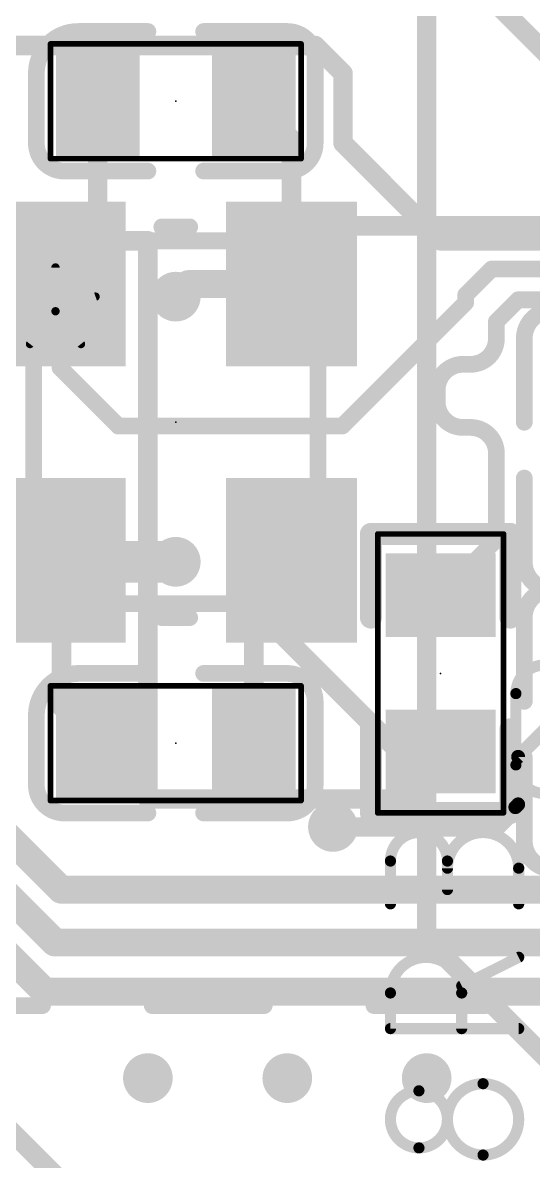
# Model space of a CAD drawing. Extents: x -5 to 103, y -6 to 58.
# Drawn here: x 77.6 to 82.25, y 20.83 to 31.19 of the extents above; entities that cross this region are included whole.
import ezdxf

# ---------------------------------------------------------------- set-up
doc = ezdxf.new("R2010")
doc.units = 0
for name, color, linetype in [('1', 12, 'CONTINUOUS'), ('16', 132, 'CONTINUOUS'), ('18', 110, 'CONTINUOUS'), ('21', 40, 'CONTINUOUS'), ('23', 53, 'CONTINUOUS'), ('25', 40, 'CONTINUOUS'), ('39', 12, 'CONTINUOUS'), ('51', 254, 'CONTINUOUS')]:
    doc.layers.add(name, color=color, linetype=linetype)

# ---------------------------------------------------------------- blocks, each defined once
blk = doc.blocks.new('RECT')
blk.add_solid([(-0.5, -0.5), (0.5, -0.5), (-0.5, 0.5), (0.5, 0.5)])
blk = doc.blocks.new('ROUNDV')
at = {"const_width": 0.5}
blk.add_lwpolyline([(0, -0.25, 1), (0, 0.25, 1), (0, -0.25)], format="xyb", dxfattribs=at)

msp = doc.modelspace()

# ---------------------------------------------------------------- linework, layer by layer
at = {"layer": '1'}
for points, const_width in [([(81.28, 22.86), (81.28, 31.75)], 0.1778), ([(81.788, 31.496), (83.566, 29.718)], 0.1778), ([(80.264, 30.988), (75.184, 30.988)], 0.1778), ([(80.518, 30.734), (80.264, 30.988)], 0.1778), ([(80.518, 30.099), (80.518, 30.734)], 0.1778), ([(78.2828, 30.48), (78.2828, 29.1592)], 0.1778), ([(79.7052, 30.48), (80.0481, 30.1371)], 0.1778), ([(80.0481, 30.1371), (80.0481, 28.8163)], 0.1778), ([(81.407, 29.21), (80.518, 30.099)], 0.1778), ([(80.5402, 29.3465), (80.01, 28.8163)], 0.1778), ([(82.931, 29.3465), (80.5402, 29.3465)], 0.1778), ([(78.2828, 29.1592), (77.9399, 28.8163)], 0.1778), ([(83.439, 29.21), (81.407, 29.21)], 0.1778), ([(81.8699, 28.9528), (81.6356, 28.7185)], 0.1524), ([(83.4841, 28.9528), (81.8699, 28.9528)], 0.1524), ([(78.994, 28.702), (79.1083, 28.8163)], 0.254), ([(79.1083, 28.8163), (80.01, 28.8163)], 0.254), ([(80.01, 28.8163), (80.0481, 28.8163)], 0.254), ([(77.9399, 28.0543), (77.9399, 28.8163)], 0.1524), ([(80.5107, 27.5241), (81.6356, 28.649)], 0.1524), ([(81.6356, 28.7185), (81.6356, 28.649)], 0.1524), ([(82.1126, 28.6734), (81.915, 28.4758)], 0.1524), ([(83.3684, 28.6734), (82.1126, 28.6734)], 0.1524), ([(81.915, 28.321), (81.915, 28.4758)], 0.1524), ([(78.4701, 27.5241), (77.9399, 28.0543)], 0.1524), ([(81.6107, 28.0861), (81.6801, 28.0861)], 0.1524), ([(81.3757, 27.7467), (81.3757, 27.8511)], 0.1524), ([(80.5107, 27.5241), (78.4701, 27.5241)], 0.1524), ([(81.6801, 27.5117), (81.6107, 27.5117)], 0.1524), ([(81.915, 26.4922), (81.915, 27.2768)], 0.1524), ([(81.407, 25.9842), (81.915, 26.4922)], 0.1524), ([(77.9526, 26.289), (77.9399, 26.3017)], 0.381), ([(78.994, 26.289), (77.9526, 26.289)], 0.381), ([(77.9526, 24.9682), (77.9526, 26.289)], 0.1778), ([(79.7052, 25.9588), (80.0481, 26.3017)], 0.1778), ([(79.944, 26.1976), (80.0481, 26.3017)], 0.2032), ([(79.944, 25.6438), (79.944, 26.1976)], 0.1778), ([(79.7052, 24.638), (79.7052, 25.9588)], 0.1778), ([(81.026, 24.5618), (79.944, 25.6438)], 0.1778), ([(82.1131, 24.5137), (82.804, 25.2046)], 0.127), ([(78.2828, 24.638), (77.9526, 24.9682)], 0.1778), ([(81.407, 24.5618), (81.026, 24.5618)], 0.1778), ([(82.1131, 24.0812), (82.1131, 24.5137)], 0.127), ([(81.9079, 23.876), (82.0877, 24.0558)], 0.1778), ([(82.0877, 24.0558), (82.1131, 24.0812)], 0.127), ([(80.4257, 23.876), (81.9079, 23.876)], 0.1778), ([(83.82, 20.32), (81.28, 22.86)], 0.1778)]:
    msp.add_lwpolyline(points, dxfattribs=dict(at, const_width=const_width))
for points, const_width in [([(80.2954, 31.0194, 1), (80.2326, 30.9566)], 0.0889), ([(80.264, 30.9436, 1), (80.264, 31.0325)], 0.0889), ([(80.5624, 30.734, 1), (80.4736, 30.734)], 0.0889), ([(80.4866, 30.7026, 1), (80.5494, 30.7654)], 0.0889), ([(78.3273, 30.48, 1), (78.2384, 30.48)], 0.0889), ([(79.7366, 30.5114, 1), (79.6738, 30.4486)], 0.0889), ([(80.0926, 30.1371, 1), (80.0037, 30.1371)], 0.0889), ([(80.0167, 30.1057, 1), (80.0795, 30.1685)], 0.0889), ([(80.5494, 30.1304, 1), (80.4866, 30.0676)], 0.0889), ([(80.4736, 30.099, 1), (80.5624, 30.099)], 0.0889), ([(80.5402, 29.391, 1), (80.5402, 29.3021)], 0.0889), ([(80.5716, 29.3151, 1), (80.5088, 29.3779)], 0.0889), ([(78.3142, 29.1278, 1), (78.2514, 29.1906)], 0.0889), ([(81.407, 29.2545, 1), (81.407, 29.1655)], 0.0889), ([(81.3756, 29.1786, 1), (81.4384, 29.2414)], 0.0889), ([(78.2384, 29.1592, 1), (78.3273, 29.1592)], 0.0889), ([(81.8699, 28.9909, 1), (81.8699, 28.9147)], 0.0762), ([(81.8968, 28.9259, 1), (81.8429, 28.9797)], 0.0762), ([(79.1083, 28.8798, 1), (79.1083, 28.7528)], 0.127), ([(79.1532, 28.7714, 1), (79.0634, 28.8612)], 0.127), ([(80.01, 28.8798, 1), (80.01, 28.7528)], 0.127), ([(80.01, 28.7528, 1), (80.01, 28.8798)], 0.127), ([(80.0481, 28.7528, 1), (80.0481, 28.8798)], 0.127), ([(77.9085, 28.8477, 1), (77.9713, 28.7849)], 0.0889), ([(77.978, 28.8163, 1), (77.9018, 28.8163)], 0.0762), ([(78.9491, 28.7469, 1), (79.0389, 28.6571)], 0.127), ([(79.9786, 28.8477, 1), (80.0414, 28.7849)], 0.0889), ([(80.0037, 28.8163, 1), (80.0926, 28.8163)], 0.0889), ([(81.6737, 28.7185, 1), (81.5975, 28.7185)], 0.0762), ([(81.6087, 28.7455, 1), (81.6625, 28.6916)], 0.0762), ([(81.6625, 28.6221, 1), (81.6087, 28.676)], 0.0762), ([(82.1126, 28.7115, 1), (82.1126, 28.6353)], 0.0762), ([(82.1395, 28.6465, 1), (82.0857, 28.7003)], 0.0762), ([(81.5975, 28.649, 1), (81.6737, 28.649)], 0.0762), ([(81.9531, 28.4758, 1), (81.8769, 28.4758)], 0.0762), ([(81.8881, 28.5027, 1), (81.9419, 28.4489)], 0.0762), ([(81.6801, 28.0861, 0.4142), (81.915, 28.321)], 0.1524), ([(81.9531, 28.321, 1), (81.8769, 28.321)], 0.0762), ([(81.8769, 28.321, 1), (81.9531, 28.321)], 0.0762), ([(77.9018, 28.0543, 1), (77.978, 28.0543)], 0.0762), ([(77.9668, 28.0812, 1), (77.913, 28.0274)], 0.0762), ([(81.6107, 28.0861, 0.4142), (81.3757, 27.8511)], 0.1524), ([(81.6107, 28.1242, 1), (81.6107, 28.048)], 0.0762), ([(81.6107, 28.048, 1), (81.6107, 28.1242)], 0.0762), ([(81.6801, 28.1242, 1), (81.6801, 28.048)], 0.0762), ([(81.6801, 28.048, 1), (81.6801, 28.1242)], 0.0762), ([(81.4138, 27.8511, 1), (81.3376, 27.8511)], 0.0762), ([(81.3376, 27.8511, 1), (81.4138, 27.8511)], 0.0762), ([(81.3757, 27.7467, 0.4142), (81.6107, 27.5117)], 0.1524), ([(81.4138, 27.7467, 1), (81.3376, 27.7467)], 0.0762), ([(81.3376, 27.7467, 1), (81.4138, 27.7467)], 0.0762), ([(78.4701, 27.5622, 1), (78.4701, 27.486)], 0.0762), ([(78.4432, 27.4972, 1), (78.497, 27.551)], 0.0762), ([(80.4837, 27.551, 1), (80.5376, 27.4972)], 0.0762), ([(80.5107, 27.486, 1), (80.5107, 27.5622)], 0.0762), ([(81.6107, 27.5498, 1), (81.6107, 27.4736)], 0.0762), ([(81.6107, 27.4736, 1), (81.6107, 27.5498)], 0.0762), ([(81.915, 27.2768, 0.4142), (81.6801, 27.5117)], 0.1524), ([(81.6801, 27.5498, 1), (81.6801, 27.4736)], 0.0762), ([(81.6801, 27.4736, 1), (81.6801, 27.5498)], 0.0762), ([(81.9531, 27.2768, 1), (81.8769, 27.2768)], 0.0762), ([(81.8769, 27.2768, 1), (81.9531, 27.2768)], 0.0762), ([(81.8769, 26.4922, 1), (81.9531, 26.4922)], 0.0762), ([(81.9419, 26.4653, 1), (81.8881, 26.5191)], 0.0762), ([(78.0073, 26.3691, 1), (77.8725, 26.2343)], 0.1905), ([(77.9526, 26.3843, 1), (77.9526, 26.1938)], 0.1905), ([(77.8852, 26.2216, 1), (78.02, 26.3564)], 0.1905), ([(78.994, 26.1938, 1), (78.994, 26.3843)], 0.1905), ([(77.9971, 26.289, 1), (77.9082, 26.289)], 0.0889), ([(80.084, 26.2658, 1), (80.0122, 26.3376)], 0.1016), ([(80.0795, 26.2703, 1), (80.0167, 26.3331)], 0.0889), ([(79.9081, 26.2335, 1), (79.9799, 26.1617)], 0.1016), ([(79.9885, 26.1976, 1), (79.8996, 26.1976)], 0.0889), ([(79.7497, 25.9588, 1), (79.6608, 25.9588)], 0.0889), ([(79.6738, 25.9902, 1), (79.7366, 25.9274)], 0.0889), ([(81.3801, 26.0111, 1), (81.4339, 25.9573)], 0.0762), ([(79.9754, 25.6752, 1), (79.9126, 25.6124)], 0.0889), ([(79.8996, 25.6438, 1), (79.9885, 25.6438)], 0.0889), ([(77.984, 24.9996, 1), (77.9212, 24.9368)], 0.0889), ([(77.9082, 24.9682, 1), (77.9971, 24.9682)], 0.0889), ([(78.2514, 24.6066, 1), (78.3142, 24.6694)], 0.0889), ([(79.6608, 24.638, 1), (79.7497, 24.638)], 0.0889), ([(81.026, 24.6063, 1), (81.026, 24.5174)], 0.0889), ([(80.9946, 24.5304, 1), (81.0574, 24.5932)], 0.0889), ([(81.407, 24.5174, 1), (81.407, 24.6063)], 0.0889), ([(82.1449, 24.5137, 1), (82.0814, 24.5137)], 0.0635), ([(82.0907, 24.5362, 1), (82.1356, 24.4913)], 0.0635), ([(82.1191, 24.0244, 1), (82.0563, 24.0872)], 0.0889), ([(82.1356, 24.0588, 1), (82.0907, 24.1037)], 0.0635), ([(82.0653, 24.0783, 1), (82.1102, 24.0334)], 0.0635), ([(82.0814, 24.0812, 1), (82.1449, 24.0812)], 0.0635), ([(80.4257, 23.9205, 1), (80.4257, 23.8316)], 0.0889), ([(81.8765, 23.9074, 1), (81.9393, 23.8446)], 0.0889), ([(81.9079, 23.8316, 1), (81.9079, 23.9205)], 0.0889), ([(81.3114, 22.8914, 1), (81.2486, 22.8286)], 0.0889), ([(81.2356, 22.86, 1), (81.3244, 22.86)], 0.0889)]:
    msp.add_lwpolyline(points, format="xyb", dxfattribs=dict(at, const_width=const_width))
at = {"layer": '16'}
for points, const_width in [([(81.28, 33.02), (81.28, 24.13)], 0.1778), ([(78.74, 29.21), (73.66, 29.21)], 0.1778), ([(78.74, 24.13), (78.74, 29.21)], 0.1778), ([(75.438, 25.2784), (77.8918, 22.8246)], 0.254), ([(75.057, 25.1206), (77.8002, 22.3774)], 0.254), ([(76.7334, 24.5218), (77.9504, 23.3048)], 0.254), ([(81.28, 24.13), (78.74, 24.13)], 0.1778), ([(77.9504, 23.3048), (82.8546, 23.3048)], 0.254), ([(80.3141, 18.288), (75.3611, 23.241)], 0.1778), ([(77.8918, 22.8246), (83.1938, 22.8246)], 0.254), ([(77.8002, 22.3774), (83.566, 22.3774)], 0.254)]:
    msp.add_lwpolyline(points, dxfattribs=dict(at, const_width=const_width))
for points, const_width in [([(78.7845, 29.21, 1), (78.6956, 29.21)], 0.0889), ([(78.74, 29.1655, 1), (78.74, 29.2545)], 0.0889), ([(78.74, 24.1745, 1), (78.74, 24.0856)], 0.0889), ([(78.6956, 24.13, 1), (78.7845, 24.13)], 0.0889), ([(81.2356, 24.13, 1), (81.3244, 24.13)], 0.0889), ([(81.28, 24.0856, 1), (81.28, 24.1745)], 0.0889), ([(77.9504, 23.3683, 1), (77.9504, 23.2413)], 0.127), ([(77.9055, 23.2599, 1), (77.9953, 23.3497)], 0.127), ([(77.8918, 22.8881, 1), (77.8918, 22.7611)], 0.127), ([(77.8469, 22.7797, 1), (77.9367, 22.8695)], 0.127), ([(77.8002, 22.4409, 1), (77.8002, 22.3139)], 0.127), ([(77.7553, 22.3325, 1), (77.8451, 22.4223)], 0.127)]:
    msp.add_lwpolyline(points, format="xyb", dxfattribs=dict(at, const_width=const_width))
at = {"layer": '21'}
for points, const_width in [([(78.105, 31.115, 0.4142), (77.724, 30.734)], 0.1524), ([(78.105, 31.1531, 1), (78.105, 31.0769)], 0.0762), ([(78.105, 31.0769, 1), (78.105, 31.1531)], 0.0762), ([(78.74, 31.0769, 1), (78.74, 31.1531)], 0.0762), ([(79.248, 31.1531, 1), (79.248, 31.0769)], 0.0762), ([(80.264, 30.861, 0.4142), (80.01, 31.115)], 0.1524), ([(80.01, 31.1531, 1), (80.01, 31.0769)], 0.0762), ([(80.01, 31.0769, 1), (80.01, 31.1531)], 0.0762), ([(80.3021, 30.861, 1), (80.2259, 30.861)], 0.0762), ([(80.2259, 30.861, 1), (80.3021, 30.861)], 0.0762), ([(77.7621, 30.734, 1), (77.6859, 30.734)], 0.0762), ([(77.6859, 30.734, 1), (77.7621, 30.734)], 0.0762), ([(77.724, 30.099, 0.4142), (77.978, 29.845)], 0.1524), ([(77.7621, 30.099, 1), (77.6859, 30.099)], 0.0762), ([(80.01, 29.845, 0.4142), (80.264, 30.099)], 0.1524), ([(80.3021, 30.099, 1), (80.2259, 30.099)], 0.0762), ([(77.6859, 30.099, 1), (77.7621, 30.099)], 0.0762), ([(80.2259, 30.099, 1), (80.3021, 30.099)], 0.0762), ([(77.978, 29.8831, 1), (77.978, 29.8069)], 0.0762), ([(77.978, 29.8069, 1), (77.978, 29.8831)], 0.0762), ([(78.74, 29.8069, 1), (78.74, 29.8831)], 0.0762), ([(79.248, 29.8831, 1), (79.248, 29.8069)], 0.0762), ([(80.01, 29.8831, 1), (80.01, 29.8069)], 0.0762), ([(80.01, 29.8069, 1), (80.01, 29.8831)], 0.0762), ([(78.867, 29.3751, 1), (78.867, 29.2989)], 0.0762), ([(79.121, 29.2989, 1), (79.121, 29.3751)], 0.0762), ([(82.423, 28.575, 0.4142), (82.169, 28.321)], 0.1524), ([(82.2071, 28.321, 1), (82.1309, 28.321)], 0.0762), ([(82.1309, 28.321, 1), (82.2071, 28.321)], 0.0762), ([(82.1309, 27.559, 1), (82.2071, 27.559)], 0.0762), ([(82.2071, 27.051, 1), (82.1309, 27.051)], 0.0762), ([(80.772, 26.593, 1), (80.772, 26.493)], 0.1), ([(80.822, 26.543, 1), (80.722, 26.543)], 0.1), ([(82.092, 26.543, 1), (81.992, 26.543)], 0.1), ([(82.042, 26.493, 1), (82.042, 26.593)], 0.1), ([(82.169, 26.289, 0.4142), (82.423, 26.035)], 0.1524), ([(82.2071, 26.289, 1), (82.1309, 26.289)], 0.0762), ([(82.1309, 26.289, 1), (82.2071, 26.289)], 0.0762), ([(82.423, 26.035, 0.4142), (82.169, 25.781)], 0.1524), ([(78.867, 25.8191, 1), (78.867, 25.7429)], 0.0762), ([(79.121, 25.7429, 1), (79.121, 25.8191)], 0.0762), ([(80.722, 25.781, 1), (80.822, 25.781)], 0.1), ([(81.992, 25.781, 1), (82.092, 25.781)], 0.1), ([(82.2071, 25.781, 1), (82.1309, 25.781)], 0.0762), ([(82.1309, 25.781, 1), (82.2071, 25.781)], 0.0762), ([(78.105, 25.273, 0.4142), (77.724, 24.892)], 0.1524), ([(78.105, 25.3111, 1), (78.105, 25.2349)], 0.0762), ([(78.105, 25.2349, 1), (78.105, 25.3111)], 0.0762), ([(78.74, 25.2349, 1), (78.74, 25.3111)], 0.0762), ([(79.248, 25.3111, 1), (79.248, 25.2349)], 0.0762), ([(80.264, 25.019, 0.4142), (80.01, 25.273)], 0.1524), ([(80.01, 25.3111, 1), (80.01, 25.2349)], 0.0762), ([(80.01, 25.2349, 1), (80.01, 25.3111)], 0.0762), ([(80.3021, 25.019, 1), (80.2259, 25.019)], 0.0762), ([(80.2259, 25.019, 1), (80.3021, 25.019)], 0.0762), ([(82.1309, 25.019, 1), (82.2071, 25.019)], 0.0762), ([(77.7621, 24.892, 1), (77.6859, 24.892)], 0.0762), ([(77.6859, 24.892, 1), (77.7621, 24.892)], 0.0762), ([(80.822, 24.765, 1), (80.722, 24.765)], 0.1), ([(82.092, 24.765, 1), (81.992, 24.765)], 0.1), ([(82.2071, 24.511, 1), (82.1309, 24.511)], 0.0762), ([(77.724, 24.257, 0.4142), (77.978, 24.003)], 0.1524), ([(77.7621, 24.257, 1), (77.6859, 24.257)], 0.0762), ([(77.6859, 24.257, 1), (77.7621, 24.257)], 0.0762), ([(80.01, 24.003, 0.4142), (80.264, 24.257)], 0.1524), ([(80.3021, 24.257, 1), (80.2259, 24.257)], 0.0762), ([(80.2259, 24.257, 1), (80.3021, 24.257)], 0.0762), ([(77.978, 24.0411, 1), (77.978, 23.9649)], 0.0762), ([(77.978, 23.9649, 1), (77.978, 24.0411)], 0.0762), ([(78.74, 23.9649, 1), (78.74, 24.0411)], 0.0762), ([(79.248, 24.0411, 1), (79.248, 23.9649)], 0.0762), ([(80.01, 24.0411, 1), (80.01, 23.9649)], 0.0762), ([(80.01, 23.9649, 1), (80.01, 24.0411)], 0.0762), ([(80.772, 24.053, 1), (80.772, 23.953)], 0.1), ([(80.722, 24.003, 1), (80.822, 24.003)], 0.1), ([(81.992, 24.003, 1), (82.092, 24.003)], 0.1), ([(82.042, 23.953, 1), (82.042, 24.053)], 0.1), ([(82.169, 23.749, 0.4142), (82.423, 23.495)], 0.1524), ([(82.2071, 23.749, 1), (82.1309, 23.749)], 0.0762), ([(82.1309, 23.749, 1), (82.2071, 23.749)], 0.0762)]:
    msp.add_lwpolyline(points, format="xyb", dxfattribs=dict(at, const_width=const_width))
for points, const_width in [([(78.74, 31.115), (78.105, 31.115)], 0.1524), ([(80.01, 31.115), (79.248, 31.115)], 0.1524), ([(80.264, 30.099), (80.264, 30.861)], 0.1524), ([(77.724, 30.734), (77.724, 30.099)], 0.1524), ([(77.978, 29.845), (78.74, 29.845)], 0.1524), ([(79.248, 29.845), (80.01, 29.845)], 0.1524), ([(78.867, 29.337), (79.121, 29.337)], 0.1524), ([(82.169, 28.321), (82.169, 27.559)], 0.1524), ([(82.169, 27.051), (82.169, 26.289)], 0.1524), ([(82.042, 26.543), (80.772, 26.543)], 0.2), ([(80.772, 26.543), (80.772, 25.781)], 0.2), ([(82.042, 25.781), (82.042, 26.543)], 0.2), ([(78.867, 25.781), (79.121, 25.781)], 0.1524), ([(82.169, 25.781), (82.169, 25.019)], 0.1524), ([(78.74, 25.273), (78.105, 25.273)], 0.1524), ([(80.01, 25.273), (79.248, 25.273)], 0.1524), ([(80.264, 24.257), (80.264, 25.019)], 0.1524), ([(77.724, 24.892), (77.724, 24.257)], 0.1524), ([(80.772, 24.003), (80.772, 24.765)], 0.2), ([(82.042, 24.765), (82.042, 24.003)], 0.2), ([(82.169, 24.511), (82.169, 23.749)], 0.1524), ([(77.978, 24.003), (78.74, 24.003)], 0.1524), ([(79.248, 24.003), (80.01, 24.003)], 0.1524), ([(82.042, 24.003), (80.772, 24.003)], 0.2)]:
    msp.add_lwpolyline(points, dxfattribs=dict(at, const_width=const_width))
at = {"layer": '23'}
for p in [(78.994, 30.48), (78.994, 27.559), (81.407, 25.273), (78.994, 24.638)]:
    msp.add_point(p, dxfattribs=at)
at = {"layer": '25'}
for points, const_width in [([(82.3524, 25.3492, 0.4142), (82.0928, 25.0896)], 0.1016), ([(82.1182, 25.0896, 1), (82.0674, 25.0896)], 0.0508), ([(82.0674, 25.0896, 1), (82.1182, 25.0896)], 0.0508), ([(82.0928, 24.4404, 0.4142), (82.3524, 24.1808)], 0.1016), ([(82.1182, 24.4404, 1), (82.0674, 24.4404)], 0.0508), ([(82.0674, 24.4404, 1), (82.1182, 24.4404)], 0.0508), ([(81.4691, 23.5656, 1), (80.9498, 23.5656)], 0.1016), ([(82.1182, 23.5006, 1), (81.4691, 23.5006)], 0.1016), ([(80.9752, 23.5656, 1), (80.9244, 23.5656)], 0.0508), ([(80.9244, 23.5656, 1), (80.9752, 23.5656)], 0.0508), ([(81.4945, 23.5656, 1), (81.4437, 23.5656)], 0.0508), ([(81.4437, 23.5656, 1), (81.4945, 23.5656)], 0.0508), ([(81.4437, 23.5006, 1), (81.4945, 23.5006)], 0.0508), ([(82.1436, 23.5006, 1), (82.0928, 23.5006)], 0.0508), ([(82.0928, 23.5006, 1), (82.1436, 23.5006)], 0.0508), ([(81.4437, 23.3059, 1), (81.4945, 23.3059)], 0.0508), ([(80.9244, 23.1761, 1), (80.9752, 23.1761)], 0.0508), ([(82.0928, 23.1761, 1), (82.1436, 23.1761)], 0.0508), ([(81.5989, 22.365, 1), (80.9498, 22.365)], 0.1016), ([(82.1296, 22.6668, 1), (82.1068, 22.7123)], 0.0508), ([(80.9752, 22.365, 1), (80.9244, 22.365)], 0.0508), ([(80.9244, 22.365, 1), (80.9752, 22.365)], 0.0508), ([(81.6243, 22.365, 1), (81.5735, 22.365)], 0.0508), ([(81.5735, 22.365, 1), (81.6243, 22.365)], 0.0508), ([(81.5876, 22.4526, 1), (81.6103, 22.4072)], 0.0508), ([(80.9498, 22.0659, 1), (80.9498, 22.0151)], 0.0508), ([(82.1182, 22.0151, 1), (82.1182, 22.0659)], 0.0508), ([(80.9244, 22.0405, 1), (80.9752, 22.0405)], 0.0508), ([(81.5735, 22.0405, 1), (81.6243, 22.0405)], 0.0508), ([(81.7936, 21.5392, 1), (81.7936, 20.8901)], 0.1016), ([(81.7936, 20.8901, 1), (81.7936, 21.5392)], 0.1016), ([(81.7936, 21.5646, 1), (81.7936, 21.5138)], 0.0508), ([(81.7936, 21.5138, 1), (81.7936, 21.5646)], 0.0508), ([(81.2094, 21.4743, 1), (81.2094, 20.955)], 0.1016), ([(81.2094, 20.955, 1), (81.2094, 21.4743)], 0.1016), ([(81.2094, 21.4997, 1), (81.2094, 21.4489)], 0.0508), ([(81.2094, 21.4489, 1), (81.2094, 21.4997)], 0.0508), ([(81.2094, 20.9804, 1), (81.2094, 20.9296)], 0.0508), ([(81.2094, 20.9296, 1), (81.2094, 20.9804)], 0.0508), ([(81.7936, 20.9155, 1), (81.7936, 20.8647)], 0.0508), ([(81.7936, 20.8647, 1), (81.7936, 20.9155)], 0.0508)]:
    msp.add_lwpolyline(points, format="xyb", dxfattribs=dict(at, const_width=const_width))
at = {"layer": '25', "const_width": 0.1016}
for points in [[(82.0928, 24.4404), (82.0928, 25.0896)], [(80.9498, 23.1761), (80.9498, 23.5656)], [(81.4691, 23.5656), (81.4691, 23.3059)], [(82.1182, 23.1761), (82.1182, 23.5006)], [(82.1182, 22.6896), (81.5989, 22.4299)], [(80.9498, 22.0405), (80.9498, 22.365)], [(81.5989, 22.365), (81.5989, 22.0405)], [(82.1182, 22.0405), (80.9498, 22.0405)]]:
    msp.add_lwpolyline(points, dxfattribs=at)
at = {"layer": '39', "const_width": 0.0508}
for points in [[(77.852, 29.9578), (77.852, 31.0022)], [(77.852, 31.0022), (80.136, 31.0022)], [(80.136, 31.0022), (80.136, 29.9578)], [(80.136, 29.9578), (77.852, 29.9578)], [(80.834, 24.004), (80.834, 26.542)], [(80.834, 26.542), (81.98, 26.542)], [(81.98, 26.542), (81.98, 24.004)], [(77.852, 24.1158), (77.852, 25.1602)], [(77.852, 25.1602), (80.136, 25.1602)], [(80.136, 25.1602), (80.136, 24.1158)], [(80.136, 24.1158), (77.852, 24.1158)], [(81.98, 24.004), (80.834, 24.004)]]:
    msp.add_lwpolyline(points, dxfattribs=at)
at = {"layer": '39', "const_width": 0.0254}
for points in [[(77.8647, 31.0022, 1), (77.8393, 31.0022)], [(77.852, 31.0149, 1), (77.852, 30.9895)], [(80.1487, 31.0022, 1), (80.1233, 31.0022)], [(80.136, 30.9895, 1), (80.136, 31.0149)], [(77.852, 29.9705, 1), (77.852, 29.9451)], [(77.8393, 29.9578, 1), (77.8647, 29.9578)], [(80.1233, 29.9578, 1), (80.1487, 29.9578)], [(80.136, 29.9451, 1), (80.136, 29.9705)], [(80.8467, 26.542, 1), (80.8213, 26.542)], [(80.834, 26.5547, 1), (80.834, 26.5293)], [(81.9927, 26.542, 1), (81.9673, 26.542)], [(81.98, 26.5293, 1), (81.98, 26.5547)], [(77.8647, 25.1602, 1), (77.8393, 25.1602)], [(77.852, 25.1729, 1), (77.852, 25.1475)], [(80.1487, 25.1602, 1), (80.1233, 25.1602)], [(80.136, 25.1475, 1), (80.136, 25.1729)], [(77.852, 24.1285, 1), (77.852, 24.1031)], [(80.136, 24.1031, 1), (80.136, 24.1285)], [(77.8393, 24.1158, 1), (77.8647, 24.1158)], [(80.1233, 24.1158, 1), (80.1487, 24.1158)], [(80.834, 24.0167, 1), (80.834, 23.9913)], [(80.8213, 24.004, 1), (80.8467, 24.004)], [(81.9673, 24.004, 1), (81.9927, 24.004)], [(81.98, 23.9913, 1), (81.98, 24.0167)]]:
    msp.add_lwpolyline(points, format="xyb", dxfattribs=at)
at = {"layer": '51'}
for points, const_width in [([(77.9526, 29.21), (77.6986, 28.956)], 0.1524), ([(77.6986, 29.21), (77.6986, 25.908)], 0.1524), ([(77.6986, 29.21), (80.2894, 29.21)], 0.1524), ([(80.2894, 29.21), (80.2894, 25.908)], 0.1524), ([(77.8983, 28.9673), (77.8983, 28.5694)], 0.0762), ([(77.8983, 28.5694), (77.5335, 28.702)], 0.0762), ([(77.8983, 28.5694), (78.263, 28.702)], 0.0762), ([(77.6661, 28.2709), (77.8983, 28.5694)], 0.0762), ([(77.8983, 28.5694), (78.1304, 28.2709)], 0.0762), ([(77.6986, 25.908), (80.2894, 25.908)], 0.1524), ([(76.76, 22.25), (77.78, 22.25)], 0.1524), ([(78.78, 22.25), (79.8, 22.25)], 0.1524), ([(80.8, 22.25), (81.82, 22.25)], 0.1524)]:
    msp.add_lwpolyline(points, dxfattribs=dict(at, const_width=const_width))
for points, const_width in [([(77.7367, 29.21, 1), (77.6605, 29.21)], 0.0762), ([(77.6986, 29.2481, 1), (77.6986, 29.1719)], 0.0762), ([(77.9795, 29.1831, 1), (77.9257, 29.2369)], 0.0762), ([(80.3275, 29.21, 1), (80.2513, 29.21)], 0.0762), ([(80.2894, 29.1719, 1), (80.2894, 29.2481)], 0.0762), ([(77.6717, 28.9829, 1), (77.7255, 28.9291)], 0.0762), ([(77.9173, 28.9673, 1), (77.8792, 28.9673)], 0.0381), ([(78.2696, 28.6841, 1), (78.2565, 28.7199)], 0.0381), ([(77.9133, 28.581, 1), (77.8832, 28.5577)], 0.0381), ([(77.8918, 28.5873, 1), (77.9048, 28.5515)], 0.0381), ([(77.9133, 28.5577, 1), (77.8832, 28.581)], 0.0381), ([(77.8918, 28.5515, 1), (77.9048, 28.5873)], 0.0381), ([(77.8792, 28.5694, 1), (77.9173, 28.5694)], 0.0381), ([(77.6511, 28.2826, 1), (77.6812, 28.2592)], 0.0381), ([(78.1154, 28.2592, 1), (78.1454, 28.2826)], 0.0381), ([(77.6986, 25.9461, 1), (77.6986, 25.8699)], 0.0762), ([(77.6605, 25.908, 1), (77.7367, 25.908)], 0.0762), ([(80.2513, 25.908, 1), (80.3275, 25.908)], 0.0762), ([(80.2894, 25.8699, 1), (80.2894, 25.9461)], 0.0762), ([(77.78, 22.2119, 1), (77.78, 22.2881)], 0.0762), ([(78.78, 22.2881, 1), (78.78, 22.2119)], 0.0762), ([(79.8, 22.2119, 1), (79.8, 22.2881)], 0.0762), ([(80.8, 22.2881, 1), (80.8, 22.2119)], 0.0762), ([(81.82, 22.2119, 1), (81.82, 22.2881)], 0.0762)]:
    msp.add_lwpolyline(points, format="xyb", dxfattribs=dict(at, const_width=const_width))

# ---------------------------------------------------------------- block references
at = {"layer": '1', "xscale": 0.762, "yscale": 1.0008}
for p, rotation in [((78.2828, 30.48), 180), ((79.7052, 30.48), 180), ((81.407, 25.9842), 270), ((78.2828, 24.638), 180), ((79.7052, 24.638), 180), ((81.407, 24.5618), 270)]:
    msp.add_blockref('RECT', p, dxfattribs=dict(at, rotation=rotation))
at = {"layer": '1', "xscale": 1.1938, "yscale": 1.4986}
for p in [(77.9399, 28.8163), (80.0481, 28.8163), (77.9399, 26.3017), (80.0481, 26.3017)]:
    msp.add_blockref('RECT', p, dxfattribs=at)
at = {"layer": '18', "xscale": 0.4524, "yscale": 0.4524}
for p in [(78.994, 28.702), (78.994, 28.702), (78.994, 26.289), (78.994, 26.289), (80.4257, 23.876), (80.4257, 23.876), (78.74, 21.59), (78.74, 21.59), (80.01, 21.59), (80.01, 21.59), (81.28, 21.59), (81.28, 21.59)]:
    msp.add_blockref('ROUNDV', p, dxfattribs=at)

doc.saveas('drawing.dxf')
